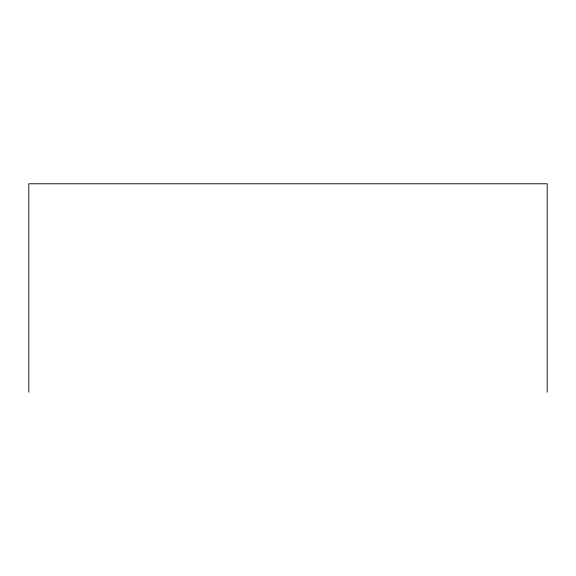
<?xml version="1.0" encoding="UTF-8"?>
<svg xmlns="http://www.w3.org/2000/svg" width="576" height="576" viewBox="0 0 576 576"><rect width="100%" height="100%" fill="white"/><g stroke="black" fill="none" stroke-linecap="round" stroke-linejoin="round"><path stroke-width="0.86" d="M547.2 392.227L547.2 183.773L28.8 183.773L28.8 392.227"/></g></svg>
